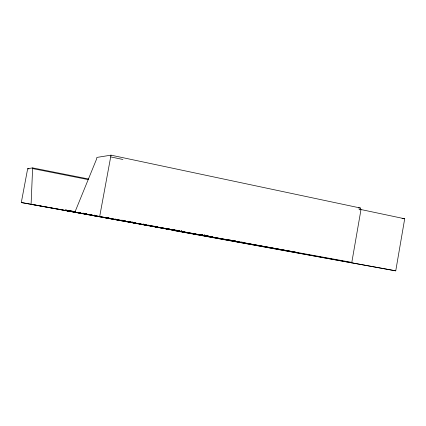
<?xml version="1.0" encoding="UTF-8"?>
<svg xmlns="http://www.w3.org/2000/svg" width="426" height="426" viewBox="0 0 426 426"><rect width="100%" height="100%" fill="white"/><g stroke="black" fill="none" stroke-linecap="round" stroke-linejoin="round"><path stroke-width="0.64" d="M237.133 241.356L237.058 241.664M131.666 222.409L131.698 222.084M212.83 237.277L205.444 235.887M160.325 227.617L160.373 227.314L160.437 227.654M178.654 230.924L179.719 231.217M198.095 234.657L31.093 204.278L32.626 167.897L88.645 179.021M201.668 235.157L201.706 234.87M201.754 235.205L201.695 234.832M124.807 221.216L126.027 221.44M124.829 221.003L124.765 221.291M124.855 221.275L124.935 220.993L125.361 221.328M119.296 220.215L120.558 220.226M119.717 220.263L119.759 220.04M32.626 167.897L27.669 168.68L21.3 202.531L395.749 270.84L404.7 218.772L360.998 209.539L359.038 209.432M360.077 209.986L360.417 208.026L111.01 155.16L96.883 157.418L96.585 159.031L74.939 212.095M351.732 262.842L360.998 209.539M210.007 236.792L210.178 236.27M210.082 236.808L210.156 236.265M210.487 236.883L210.54 236.579M212.702 237.282L212.755 236.978M234.55 241.201L238.203 241.787M236.765 241.617L236.829 241.27L238.043 241.526M241.169 242.415L241.233 242.08M242.346 242.628L242.383 242.314M242.644 242.682L242.703 242.341L241.473 242.149M243.826 242.895L243.89 242.554M243.912 242.868L243.922 242.591M168.813 228.789L168.691 229.273M168.84 229.326L168.888 228.799M168.93 229.342L168.941 228.81M173.126 229.571L173.031 230.088L173.174 229.577M173.233 230.12L173.286 229.827L174.553 230.056M174.207 229.752L173.158 229.784M174.98 230.439L175.049 230.072M175.07 230.455L175.139 230.088M175.768 230.588L175.821 230.29L171.758 229.854L171.811 229.555L172.328 229.699M176.226 230.189L176.156 230.466M178.217 231.025L178.185 230.695L178.409 231.009L178.387 230.732L179.09 230.801M178.616 231.014L178.686 230.642M178.648 231.105L178.712 230.732M179.17 231.11L179.287 230.455L179.138 231.105M179.325 231.137L179.442 230.482M179.415 231.153L179.506 230.493M179.442 231.158L179.586 230.509M180.47 231.44L180.523 231.142L180.539 231.414M181.359 231.51L181.444 230.855L181.327 231.504M181.524 231.542L181.609 230.887M181.609 231.558L181.694 230.903M185.55 232.671L185.598 232.399M199.395 234.79L199.459 234.422M202.393 235.333L202.526 234.694L202.435 235.344L204.874 235.791L204.943 235.141M202.654 235.381L202.744 234.731M202.739 235.397L202.824 234.747M204.475 235.056L204.363 235.695M204.512 235.722L204.629 235.083M204.602 235.738L204.661 235.088M204.736 235.099L204.672 235.754L204.821 235.115M205.444 235.967L205.502 235.663M208.122 236.457L208.192 236.073M208.287 236.483L208.405 235.956M132.012 222.526L132.103 222.052M132.257 222.574L132.316 222.09M134.312 222.947L134.371 222.473M134.499 222.984L134.584 222.51M134.525 223.091L134.845 223.048M135.234 223.219L135.287 222.846M139.84 223.746L139.787 224.044L140.41 224.161M140.17 223.815L140.197 224.087M140.649 224.167L140.788 223.884M142.449 224.491L142.508 224.161L142.476 224.443M143.525 224.103L143.461 224.678L145.388 225.024L145.452 224.443M143.642 224.124L143.541 224.694M143.658 224.715L143.722 224.14M143.7 224.72L143.807 224.156M144.994 224.955L145.053 224.545M145.17 224.987L145.245 224.577M145.239 224.997L145.373 224.433M148.078 225.514L147.95 225.152L149.041 225.343M151.262 225.982L151.464 225.679M151.39 225.956L151.443 225.684M153.078 225.902L152.987 226.403L167.003 228.927M154.697 226.659L154.787 226.185M154.899 226.691L155 226.222M157.7 226.808L157.631 227.186L154.425 226.605M163.834 228.144L163.818 228.416L161.001 227.867M161.225 227.942L161.284 227.649M167.232 228.757L165.927 228.49L165.863 228.783L169.649 229.476M166.641 228.927L166.736 228.411L166.731 228.943M166.885 228.437L166.854 228.927M167.099 228.4L167.061 228.927M167.061 229.002L167.152 228.49M167.146 229.018L167.2 228.496M168.419 228.714L168.392 229.247L168.504 228.73M168.616 228.751L168.478 229.188M91.217 214.661L91.143 215.199M91.207 215.21L91.265 214.672M92.091 215.332L91.404 214.928L91.345 215.231L92.889 215.476M91.553 215.274L91.643 214.741M91.707 214.752L91.691 215.295L91.766 214.763M92.011 215.354L92.075 215.055M94.86 215.849C89.811 214.784 97.772 216.637 93.523 215.306L94.918 215.524M93.507 215.604L93.566 215.284M94.306 215.167L94.226 215.737L94.364 215.178M94.338 215.753L94.439 215.194M94.726 215.828L94.833 215.263M97.762 216.046L97.708 216.349L98.624 216.504M98.321 216.461L98.374 216.163M31.524 204.358L99.684 216.504L111.01 155.16M105.691 217.819L105.776 217.34M108.779 217.798L108.705 218.368L108.88 217.814M115.228 219.534L115.324 219.028M115.627 219.081L115.584 219.56M117.23 219.896L117.347 219.315M117.342 219.917L117.39 219.321M117.528 219.603L117.464 219.938L104.594 217.622M117.805 219.709L117.762 219.938M120.755 220.482L121.559 220.631M121.831 220.189L121.729 220.743L121.863 220.194M121.937 220.205L121.836 220.759M121.964 220.78L122.012 220.221M122.006 220.79L122.108 220.237M122.203 220.253L122.145 220.817L120.372 220.498M124.062 221.163L124.163 220.609M124.12 221.174L124.222 220.62M128.524 221.893L129.078 221.951M128.758 221.547L128.689 221.925L128.061 221.77L128.535 221.855M75.498 211.765L65.396 209.986L65.306 210.471L83.091 213.66L83.192 213.112M66.44 210.678L66.531 210.188M66.658 210.721L66.749 210.226M67.052 210.769L67.026 210.407L66.962 210.753L71.509 211.573L71.573 211.227L71.414 211.557M67.361 210.822L67.521 210.492L67.457 210.838M67.734 210.891L67.888 210.561L67.825 210.907M68.139 210.961L68.298 210.63L68.235 210.982M68.511 211.035L68.575 210.689M68.788 211.083L68.852 210.737M68.911 211.104L68.975 210.758M69.188 211.158L69.252 210.811M69.294 211.174L69.358 210.827M69.571 211.221L69.635 210.875M69.694 211.248L69.757 210.897M69.976 211.296L70.04 210.95M70.21 211.344L70.375 211.014L70.311 211.36M70.62 211.418L70.775 211.088L70.711 211.434M71.004 211.482L71.163 211.158L71.099 211.504M80.562 213.186L79.582 213.016M79.854 213.106L79.907 212.798L80.658 212.941M80.226 213.176L80.312 212.643L80.333 213.154M80.365 213.197L80.418 212.659M82.82 213.612L82.921 213.064M85.216 213.532L85.131 214.065M85.264 213.543L85.2 214.076L85.301 213.548M85.413 213.825L85.322 214.097L86.542 214.31M85.876 214.241L85.935 213.932M86.031 214.23L86.084 213.927M86.281 214.315L85.573 214.182L86.579 214.369L86.622 214.065M86.739 214.395L86.803 213.857M86.888 213.879L86.766 214.4M106.031 217.574L105.994 217.787M134.957 222.702L134.914 223.054L131.629 222.463M162.807 228.139L161.688 227.958M161.773 227.835L162.008 227.995M162.482 228.102L165.373 228.363M162.769 227.889L162.594 228.134L162.578 227.857M178.217 230.961L179.096 230.812M169.617 229.422L165.906 228.719M117.512 219.603L117.422 219.875L115.851 219.566M163.765 228.368L160.975 227.883M173.174 230.072L174.516 230.077M358.463 207.925L360.417 208.026M402.048 218.586L404.7 218.772M227.947 239.731L227.878 239.721M235.269 241.057L234.593 240.94M125.036 220.977L125.43 221.041M124.839 221.046L125.425 221.158M148.094 225.285L148.972 225.604M133.231 222.75L132.603 222.638L133.221 222.739M21.3 202.531L31.093 204.278M123.923 220.838L125.382 221.147M171.843 229.609L172.605 229.742M175.778 230.258L176.801 230.445M147.886 225.402L148.983 225.62M231.121 240.301L229.012 240.03M171.603 229.72L172.317 229.864L171.832 229.832M231.073 240.408L230.993 240.386M234.976 241.116L235.306 241.18L233.901 240.924M148.131 225.173L148.599 225.258M131.969 222.234L132.662 222.356M154.84 226.398L155.554 226.525M172.376 229.587L171.667 229.454L172.067 229.534M132.656 222.478L131.091 222.186M133.04 222.58L134.291 222.798M148.094 225.279L148.552 225.37M241.766 242.176L242.841 242.367M133.737 222.707L134.296 222.809M148.493 225.498L146.714 225.221M178.372 230.791L179.09 230.929M227.937 239.731L228.474 239.827M234.438 240.914L235.274 241.063L234.284 240.871M236.936 241.324L238.246 241.558M241.798 242.208L242.857 242.399M123.316 221.03L125.414 221.328L123.396 221.003M133.743 222.798L134.291 222.894M146.629 225.248L148.754 225.599M155.501 226.813L155.98 226.888M228.427 239.929L227.596 239.774L228.315 239.907M231.611 240.493L232.356 240.637M234.444 241.02L234.976 241.121M236.92 241.462L237.671 241.601M128.524 221.989L128.045 221.887L128.476 221.983M134.249 223.027L134.818 223.144M227.883 239.971L228.416 240.078M231.052 240.546L231.595 240.647M243.88 242.82L241.254 242.389M174 230.306L296.661 252.442L74.353 211.988M65.396 209.986L75.168 211.759M127.017 221.323L128.045 221.509M129.355 221.685L130.601 221.909M131.714 222.122L132.949 222.345M155.181 226.387L156.427 226.611M176.199 230.216L177.45 230.445M201.945 234.902L203.197 235.131M204.453 235.36L205.726 235.557M206.669 235.738L207.92 235.993M117.166 219.571L118.46 219.805M126.107 221.27L127.906 221.605M129.009 221.696L130.228 221.909M173.43 229.79L175.001 230.061M176.071 230.258L177.125 230.45M206.125 235.775L207.387 236.004M208.319 236.169L212.127 236.861L208.33 236.196M229.896 240.088L231.068 240.296M231.856 240.44L233.294 240.695L231.472 240.482M107.906 217.915L109.152 218.144M121.772 220.418L122.997 220.673M128.987 221.802L130.212 222.015M130.628 222.138L132.364 222.447M145.133 224.678L146.374 224.901M149.824 225.604L151.171 225.844M151.864 225.966L153.333 226.227M154.319 226.408L155.767 226.669M169.926 229.193L166.747 228.565M170.863 229.364L172.157 229.603M173.047 229.816L174.974 230.178M175.39 230.253L177.109 230.557M178.068 230.738L178.861 230.876M206.109 235.802L207.371 236.031M236.276 241.35L238.326 241.712M99.684 216.504L350.992 262.251M228.405 240.094L230.035 240.386M231.584 240.663L234.417 241.18M235.988 241.467L237.639 241.76M174.447 230.658L395.749 270.84M228.357 239.811L227.638 239.668M237.144 241.393L237.852 241.526M67.425 210.476L71.163 211.158M132.087 222.244L132.747 222.367M155.144 226.446L155.772 226.563M234.598 241.052L235.077 241.137M132.087 222.367L132.742 222.478M133.844 222.723L134.371 222.819M148.376 225.338L148.999 225.445M161.246 227.67L162.578 227.889M133.844 222.819L134.366 222.905M155.107 226.717L155.73 226.829M171.987 229.806L172.589 229.912M227.803 239.976L228.309 240.067M230.961 240.546L231.467 240.637M237.799 241.787L238.283 241.883M181.854 231.6L177.951 230.977L178.036 230.711M134.323 223.043L134.653 223.091M134.792 223.038L134.43 222.995M79.55 213.037L80.578 213.16M92.096 215.087L91.414 214.933M140.404 224.129L139.84 224.007L140.17 224.071M27.669 168.68L28.968 168.941M32.504 168.558L88.523 179.665M110.691 156.906L122.938 159.484M98.401 216.44L97.788 216.323M161.789 227.974L161.784 227.713M128.567 221.77L128.221 221.706L129.115 221.861L128.567 221.77M155.543 226.637L154.846 226.51L155.543 226.643M179.548 231.164L179.058 231.073L179.554 231.18M151.198 225.721L150.181 225.535L151.198 225.727"/></g></svg>
